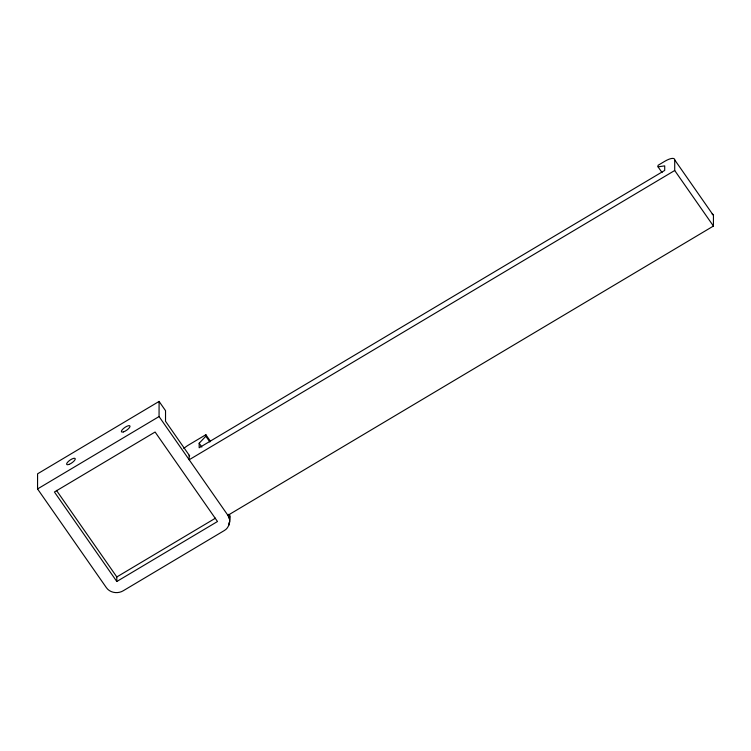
<?xml version="1.0" encoding="UTF-8"?>
<svg xmlns="http://www.w3.org/2000/svg" width="751" height="751" viewBox="0 0 751 751"><rect width="100%" height="100%" fill="white"/><g stroke="black" fill="none" stroke-linecap="round" stroke-linejoin="round"><path stroke-width="1.13" d="M229.675 522.227L229.59 514.782C230.275 520.584 229.825 527.709 223.939 530.769L123.258 590.755C117.916 594.032 110.078 592.98 106.389 587.695L37.55 488.948L37.578 473.815L159.09 401.428L165.539 410.684L165.52 421.273L189.674 455.923M116.809 581.49L54.419 491.999L155.1 432.022L217.49 521.513L116.809 581.49L116.818 576.956L56.438 490.347M229.581 519.326L227.9 515.308L159.062 416.561L159.09 401.428M189.149 455.237L189.149 459.781L674.708 170.505L674.727 159.916A11.913 3.811 -34.9 0 0 664.719 161.343L658.045 165.314L658.045 166.835L662.053 172.58M183.798 448.46A11.913 3.811 -34.9 0 1 188.801 444.874L205.858 434.707L205.858 436.218L199.175 443.221L199.165 447.765L664.71 170.421L664.719 165.877L658.045 166.835M228.651 516.566L228.661 514.304M228.942 525.08L228.952 522.809M229.215 517.918L229.224 514.51M227.872 515.327L713.431 226.051L713.45 215.462L674.727 159.916M229.74 516.228L229.421 519.129M37.55 488.948L159.062 416.561M116.818 576.956L215.481 518.171M674.708 170.505L713.431 226.051M205.858 434.707L210.533 441.41M205.858 436.218L209.858 441.973M199.175 443.221L201.841 447.052M712.117 213.988A11.913 3.811 -34.9 0 1 713.45 215.462M69.111 464.371A5.163 1.652 -34.9 0 0 75.26 458.748A5.163 1.652 -34.9 0 0 68.444 461.377A5.163 1.652 -34.9 0 0 69.111 464.371M123.464 431.891A5.163 1.652 -34.9 0 0 130.036 426.324A5.163 1.652 -34.9 0 0 123.596 428.408A5.163 1.652 -34.9 0 0 123.464 431.891"/></g></svg>
